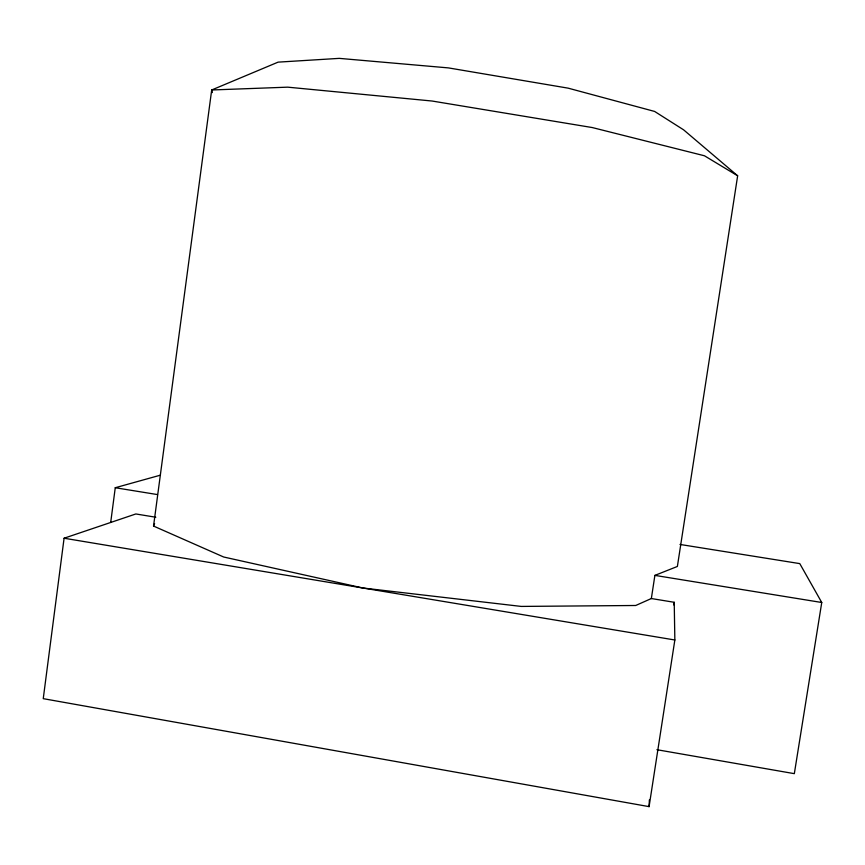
<?xml version="1.0" encoding="UTF-8"?>
<svg xmlns="http://www.w3.org/2000/svg" width="865" height="865" viewBox="0 0 865 865"><rect width="100%" height="100%" fill="white"/><g stroke="black" fill="none" stroke-linecap="round" stroke-linejoin="round"><path stroke-width="1.3" d="M155.819 517.238L135.848 513.961L64.086 538.225L43.25 698.66L649.085 806.634L649.377 799.909M110.709 522.363L115.261 487.73L160.036 475.274M153.548 526.071L211.687 89.982L278.108 62.139L339.264 58.366L448.448 67.903L568.186 88.165L654.632 111.444L683.599 129.826L737.65 175.79L677.382 566.456L654.891 575.387L651.345 598.537L635.721 605.489L521.238 606.419L363.008 588.027L223.678 557.006L153.548 526.071L154.586 523.585M673.813 604.959L674.224 602.289L651.345 598.537M649.085 806.634L674.851 639.992L674.224 602.289M679.976 544.442L799.779 563.612L821.75 602.494L794.33 773.656L656.903 749.706M115.261 487.73L157.506 494.585M654.891 575.387L821.75 602.494M64.086 538.225L674.851 639.992M737.65 175.79L704.456 155.776L592.265 127.555L432.132 101.032L287.699 87.16L211.687 89.982L212.358 92.577"/></g></svg>
